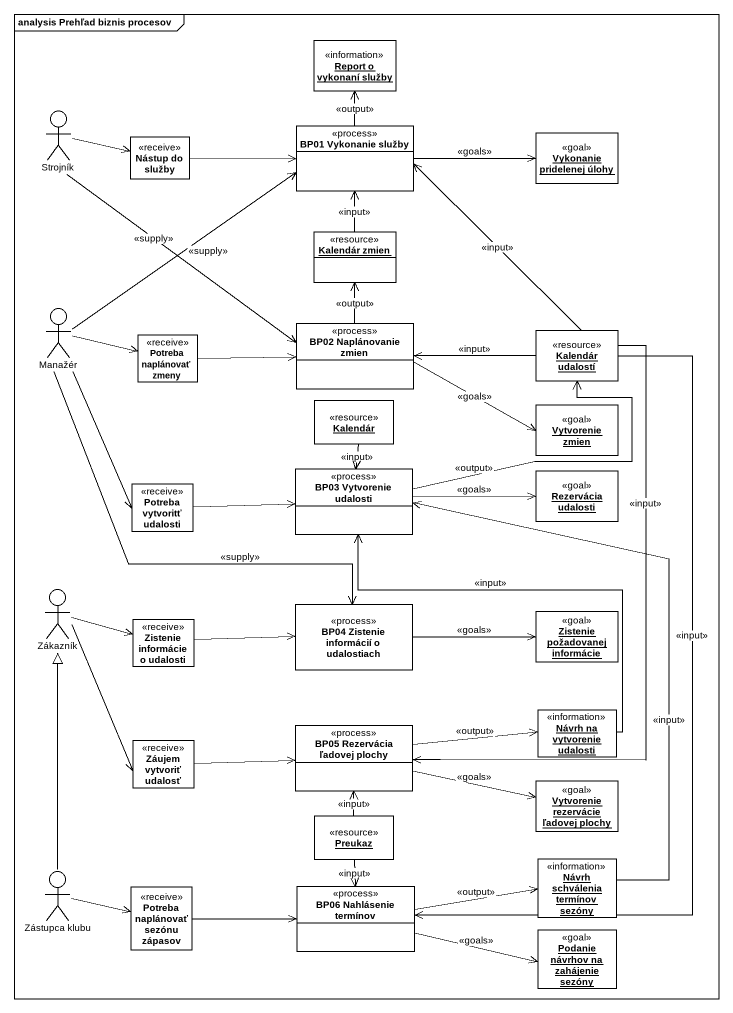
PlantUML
@startuml
mainframe analysis Prehľad biznis procesov
allowmixing
hide circle
hide empty members
object "Report o vykonaní služby" as Report_o_vykonaní_služby <<information>>
actor Strojník
class "BP01 Vykonanie služby" as BP01_Vykonanie_služby <<process>>
class "Nástup do služby" as Nástup_do_služby <<receive>>
object "Vykonanie pridelenej úlohy" as Vykonanie_pridelenej_úlohy <<goal>>
object "Kalendár zmien" as Kalendár_zmien <<resource>>
actor Manažér
class "BP02 Naplánovanie zmien" as BP02_Naplánovanie_zmien <<process>>
class "Potreba naplánovať zmeny" as Potreba_naplánovať_zmeny <<receive>>
object "Kalendár udalostí" as Kalendár_udalostí <<resource>>
object Kalendár <<resource>>
object "Vytvorenie zmien" as Vytvorenie_zmien <<goal>>
class "BP03 Vytvorenie udalosti" as BP03_Vytvorenie_udalosti <<process>>
object "Rezervácia udalosti" as Rezervácia_udalosti <<goal>>
class "Potreba vytvoritť udalosti" as Potreba_vytvoritť_udalosti <<receive>>
actor Zákazník
class "Zistenie informácie o udalosti" as Zistenie_informácie_o <<receive>>
class "BP04 Zistenie informácií o udalostiach" as BP04_Zistenie_informácií_o <<process>>
object "Zistenie požadovanej informácie" as Zistenie_požadovanej <<goal>>
object "Návrh na vytvorenie udalosti" as Návrh_na_vytvorenie_udalosti <<information>>
class "Záujem vytvoriť udalosť" as Záujem_vytvoriť_udalosť <<receive>>
class "BP05 Rezervácia ľadovej plochy" as BP05_Rezervácia_ľadovej <<process>>
object "Vytvorenie rezervácie ľadovej plochy" as Vytvorenie_rezervácie <<goal>>
object Preukaz <<resource>>
actor "Zástupca klubu" as Zástupca_klubu
object "Návrh schválenia termínov sezóny" as Návrh_schválenia_termínov <<information>>
class "Potreba naplánovať sezónu zápasov" as Potreba_naplánovať_sezónu <<receive>>
class "BP06 Nahlásenie termínov" as BP06_Nahlásenie_termínov <<process>>
object "Podanie návrhov na zahájenie sezóny" as Podanie_návrhov_na <<goal>>
Strojník -right-> Nástup_do_služby
Strojník --> BP02_Naplánovanie_zmien : <<supply>>
BP01_Vykonanie_služby -up-> Report_o_vykonaní_služby : <<output>>
BP01_Vykonanie_služby -right-> Vykonanie_pridelenej_úlohy : <<goals>>
Nástup_do_služby -right-> BP01_Vykonanie_služby
Kalendár_zmien -up-> BP01_Vykonanie_služby : <<input>>
Manažér -up-> BP01_Vykonanie_služby : <<supply>>
Manažér -right-> Potreba_naplánovať_zmeny
Manažér --> Potreba_vytvoritť_udalosti
Manažér --> BP04_Zistenie_informácií_o : <<supply>>
BP02_Naplánovanie_zmien -up-> Kalendár_zmien : <<output>>
BP02_Naplánovanie_zmien -right-> Vytvorenie_zmien : <<goals>>
Potreba_naplánovať_zmeny -right-> BP02_Naplánovanie_zmien
Kalendár_udalostí -up-> BP01_Vykonanie_služby : <<input>>
Kalendár_udalostí -left-> BP02_Naplánovanie_zmien : <<input>>
Kalendár_udalostí --> BP05_Rezervácia_ľadovej : <<input>>
Kalendár_udalostí --> BP06_Nahlásenie_termínov : <<input>>
Kalendár --> BP03_Vytvorenie_udalosti : <<input>>
BP03_Vytvorenie_udalosti -up-> Kalendár_udalostí : <<output>>
BP03_Vytvorenie_udalosti -right-> Rezervácia_udalosti : <<goals>>
Potreba_vytvoritť_udalosti -right-> BP03_Vytvorenie_udalosti
Zákazník -right-> Zistenie_informácie_o
Zákazník --> Záujem_vytvoriť_udalosť
Zistenie_informácie_o -right-> BP04_Zistenie_informácií_o
BP04_Zistenie_informácií_o -right-> Zistenie_požadovanej : <<goals>>
Návrh_na_vytvorenie_udalosti -up-> BP03_Vytvorenie_udalosti : <<input>>
Záujem_vytvoriť_udalosť -right-> BP05_Rezervácia_ľadovej
BP05_Rezervácia_ľadovej -right-> Návrh_na_vytvorenie_udalosti : <<output>>
BP05_Rezervácia_ľadovej -right-> Vytvorenie_rezervácie : <<goals>>
Preukaz -up-> BP05_Rezervácia_ľadovej : <<input>>
Preukaz --> BP06_Nahlásenie_termínov : <<input>>
Zástupca_klubu -up-|> Zákazník
Zástupca_klubu -right-> Potreba_naplánovať_sezónu
Návrh_schválenia_termínov -up-> BP03_Vytvorenie_udalosti : <<input>>
Potreba_naplánovať_sezónu -right-> BP06_Nahlásenie_termínov
BP06_Nahlásenie_termínov -right-> Návrh_schválenia_termínov : <<output>>
BP06_Nahlásenie_termínov -right-> Podanie_návrhov_na : <<goals>>
@enduml
